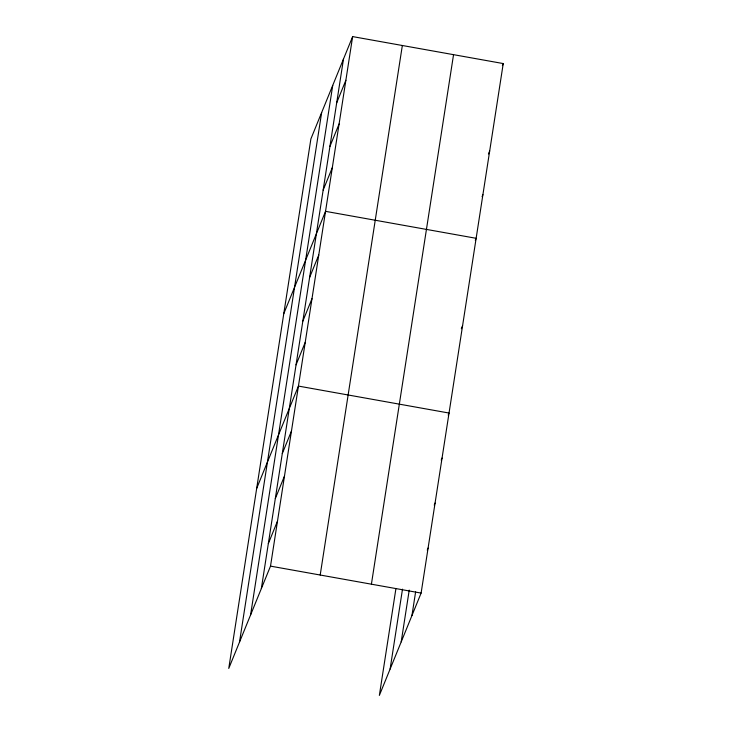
<?xml version="1.0" encoding="UTF-8"?>
<svg xmlns="http://www.w3.org/2000/svg" width="732" height="732" viewBox="0 0 732 732"><rect width="100%" height="100%" fill="white"/><g stroke="black" fill="none" stroke-linecap="round" stroke-linejoin="round"><path stroke-width="1.1" d="M239.51 642.083L321.65 112.554M250.591 614.926L332.731 85.406M261.351 588.574L343.482 59.045M352.641 36.6L310.89 138.915L228.759 668.435L270.511 566.129L352.641 36.6L503.241 63.565L421.11 593.085L379.359 695.4L395.939 588.501M320.204 575.023L402.344 45.494M371.408 584.191L453.547 54.662M390.11 669.048L402.499 589.15M401.191 641.891L409.225 590.129M411.951 615.539L415.611 591.904M336.711 102.736L345.87 80.282M329.931 146.418L339.09 123.973M323.151 190.11L332.319 167.655M283.787 313.653L325.539 211.347L476.139 238.303L475.306 240.343M309.599 277.474L318.759 255.029M302.828 321.165L311.988 298.711M296.048 364.847L305.207 342.402M256.685 488.4L298.436 386.084L449.036 413.049L448.204 415.09M282.296 453.547L291.455 431.093M275.314 498.556L284.474 476.102M268.333 543.565L277.492 521.12M502.408 65.606L503.241 63.565M488.445 153.995L489.69 150.938M482.086 196.661L482.919 194.62M461.334 328.741L462.587 325.676M441.222 460.099L442.055 458.058M434.241 505.107L435.073 503.067M427.259 550.116L428.092 548.076M270.511 566.129L421.11 593.085"/></g></svg>
